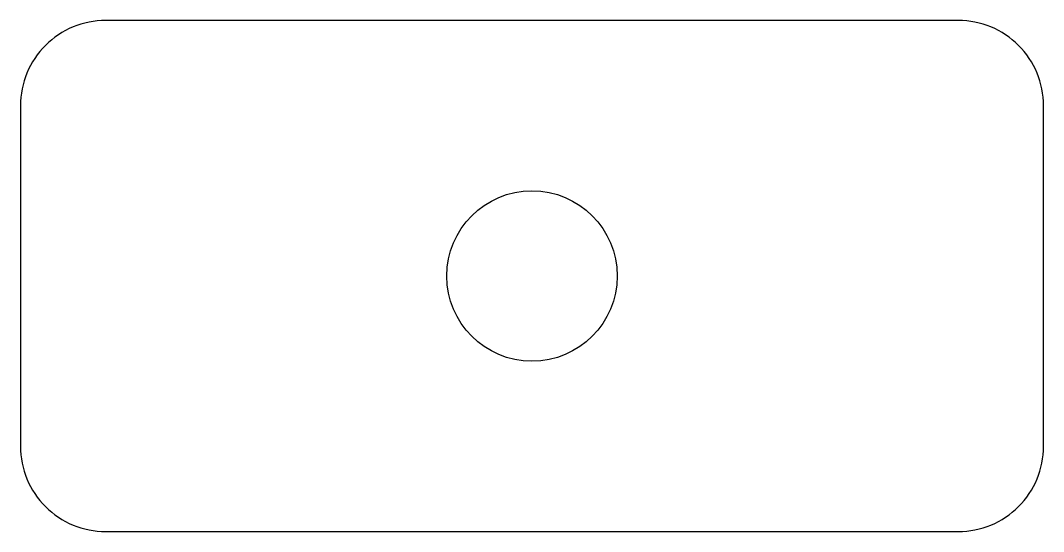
# Model space of a CAD drawing. Extents: x 0 to 60, y 0 to 30.
import ezdxf

# ---------------------------------------------------------------- set-up
doc = ezdxf.new("R2010")
doc.units = 0

msp = doc.modelspace()

# ---------------------------------------------------------------- linework, layer by layer
msp.add_lwpolyline([(5, 0), (55, 0, 0.414214), (60, 5), (60, 25, 0.414214), (55, 30), (5, 30, 0.414214), (0, 25), (0, 5, 0.414214)], format="xyb", close=True)
msp.add_circle((30, 15), 5)

doc.saveas('drawing.dxf')
